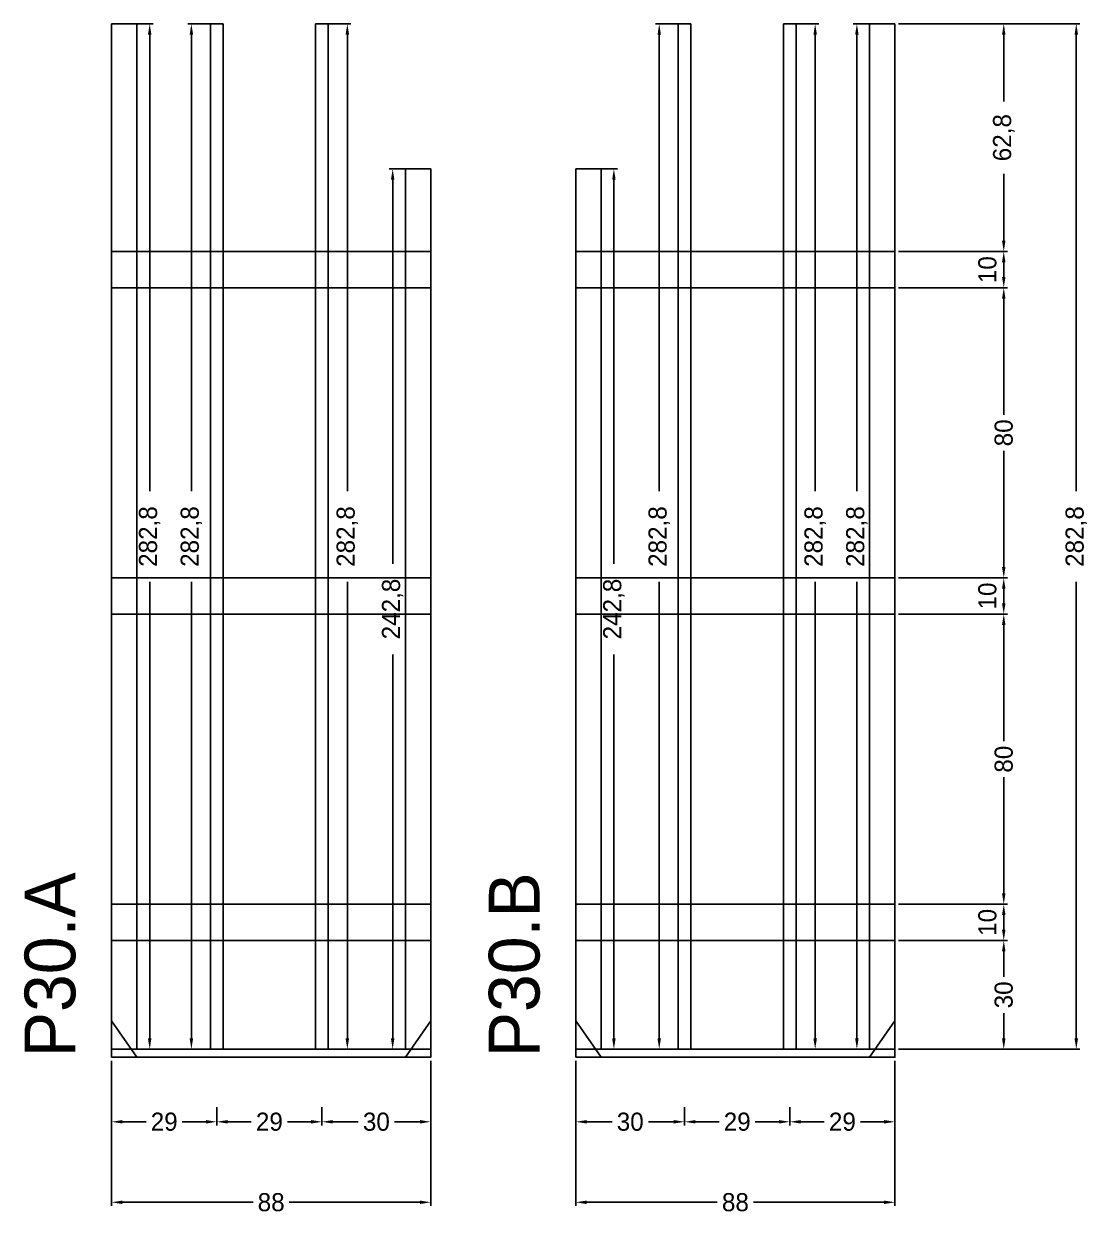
# Model space of a CAD drawing. Header units: centimetres. Extents: x -8500 to 4269, y -490 to 295.
# Drawn here: x 3975.8 to 4269.3, y -43.3 to 285 of the extents above; entities that cross this region are included whole.
import ezdxf

# ---------------------------------------------------------------- set-up
doc = ezdxf.new("R2010")
doc.units = ezdxf.units.CM
for name, color, linetype in [('COTA', 241, 'Continuous'), ('NOMENCLATURA', 7, 'Continuous'), ('SARR_2.2x10', 60, 'Continuous'), ('SARR_2.2x7', 40, 'Continuous'), ('SARR_3.5x7', 81, 'Continuous')]:
    doc.layers.add(name, color=color, linetype=linetype)
doc.dimstyles.new('PAINEL-NOVA', dxfattribs={"dimtxt": 5, "dimasz": 3, "dimexe": 1, "dimexo": 1, "dimgap": 1, "dimtad": 1, "dimcen": 2.5, "dimazin": 3, "dimtfac": 1, "dimtmove": 0, "dimatfit": 3})

# ---------------------------------------------------------------- blocks, each defined once
blk = doc.blocks.new('_CLOSEDFILLED')
at = {"color": 0, "linetype": 'BYBLOCK'}
blk.add_solid([(-1, 0.16), (0, 0), (-1, -0.16)], dxfattribs=at)
blk = doc.blocks.new('*D53')
for p, q in [((4004.5, 285), (4011.5, 285)), ((4010.5, 156.1), (4010.5, 282)), ((4010.5, 5.2), (4010.5, 131.1)), ((4004.5, 2.2), (4011.5, 2.2))]:
    blk.add_line(p, q)
at = {"layer": 'Defpoints'}
for p in [(4003.5, 285), (4003.5, 2.2), (4010.5, 2.2)]:
    blk.add_point(p, dxfattribs=at)
at = {"layer": 'COTA', "xscale": 3, "yscale": 3}
for p, rotation in [((4010.5, 285), 90), ((4010.5, 2.2), 270)]:
    blk.add_blockref('_CLOSEDFILLED', p, dxfattribs=dict(at, rotation=rotation))
at = {"layer": 'COTA', "insert": (4010.5, 143.6), "char_height": 5, "attachment_point": 5, "rotation": 90}
blk.add_mtext('282,8', dxfattribs=at)
blk = doc.blocks.new('*D54')
for p, q in [((4028, 285), (4021, 285)), ((4022, 156.1), (4022, 282)), ((4022, 5.2), (4022, 131.1)), ((4028, 2.2), (4021, 2.2))]:
    blk.add_line(p, q)
at = {"layer": 'Defpoints'}
for p in [(4029, 285), (4022, 2.2), (4029, 2.2)]:
    blk.add_point(p, dxfattribs=at)
at = {"layer": 'COTA', "xscale": 3, "yscale": 3}
for p, rotation in [((4022, 285), 90), ((4022, 2.2), 270)]:
    blk.add_blockref('_CLOSEDFILLED', p, dxfattribs=dict(at, rotation=rotation))
at = {"layer": 'COTA', "insert": (4022, 143.6), "char_height": 5, "attachment_point": 5, "rotation": 90}
blk.add_mtext('282,8', dxfattribs=at)
blk = doc.blocks.new('*D55')
for p, q in [((4059, 285), (4066, 285)), ((4065, 156.1), (4065, 282)), ((4065, 5.2), (4065, 131.1)), ((4059, 2.2), (4066, 2.2))]:
    blk.add_line(p, q)
at = {"layer": 'Defpoints'}
for p in [(4058, 285), (4058, 2.2), (4065, 2.2)]:
    blk.add_point(p, dxfattribs=at)
at = {"layer": 'COTA', "xscale": 3, "yscale": 3}
for p, rotation in [((4065, 285), 90), ((4065, 2.2), 270)]:
    blk.add_blockref('_CLOSEDFILLED', p, dxfattribs=dict(at, rotation=rotation))
at = {"layer": 'COTA', "insert": (4065, 143.6), "char_height": 5, "attachment_point": 5, "rotation": 90}
blk.add_mtext('282,8', dxfattribs=at)
blk = doc.blocks.new('*D56')
for p, q in [((4083.5, 245), (4076.5, 245)), ((4077.5, 136.1), (4077.5, 242)), ((4077.5, 5.2), (4077.5, 111.1)), ((4083.5, 2.2), (4076.5, 2.2))]:
    blk.add_line(p, q)
at = {"layer": 'Defpoints'}
for p in [(4084.5, 245), (4077.5, 2.2), (4084.5, 2.2)]:
    blk.add_point(p, dxfattribs=at)
at = {"layer": 'COTA', "xscale": 3, "yscale": 3}
for p, rotation in [((4077.5, 245), 90), ((4077.5, 2.2), 270)]:
    blk.add_blockref('_CLOSEDFILLED', p, dxfattribs=dict(at, rotation=rotation))
at = {"layer": 'COTA', "insert": (4077.5, 123.6), "char_height": 5, "attachment_point": 5, "rotation": 90}
blk.add_mtext('242,8', dxfattribs=at)
blk = doc.blocks.new('*D57')
for p, q in [((4000, -13.8), (4000, -18.8)), ((4029, -13.8), (4029, -18.8)), ((4003, -17.8), (4009.5, -17.8)), ((4019.5, -17.8), (4026, -17.8))]:
    blk.add_line(p, q)
at = {"layer": 'Defpoints'}
for p in [(4000, -12.8), (4029, -12.8), (4000, -17.8)]:
    blk.add_point(p, dxfattribs=at)
at = {"layer": 'COTA', "xscale": 3, "yscale": 3, "rotation": 180}
blk.add_blockref('_CLOSEDFILLED', (4000, -17.8), dxfattribs=at)
at = {"layer": 'COTA', "xscale": 3, "yscale": 3}
blk.add_blockref('_CLOSEDFILLED', (4029, -17.8), dxfattribs=at)
at = {"layer": 'COTA', "insert": (4014.5, -17.8), "char_height": 5, "attachment_point": 5}
blk.add_mtext('29', dxfattribs=at)
blk = doc.blocks.new('*D58')
for p, q in [((4029, -13.8), (4029, -18.8)), ((4058, -13.8), (4058, -18.8)), ((4032, -17.8), (4038.5, -17.8)), ((4048.5, -17.8), (4055, -17.8))]:
    blk.add_line(p, q)
at = {"layer": 'Defpoints'}
for p in [(4029, -12.8), (4058, -12.8), (4029, -17.8)]:
    blk.add_point(p, dxfattribs=at)
at = {"layer": 'COTA', "xscale": 3, "yscale": 3, "rotation": 180}
blk.add_blockref('_CLOSEDFILLED', (4029, -17.8), dxfattribs=at)
at = {"layer": 'COTA', "xscale": 3, "yscale": 3}
blk.add_blockref('_CLOSEDFILLED', (4058, -17.8), dxfattribs=at)
at = {"layer": 'COTA', "insert": (4043.5, -17.8), "char_height": 5, "attachment_point": 5}
blk.add_mtext('29', dxfattribs=at)
blk = doc.blocks.new('*D59')
for p, q in [((4058, -13.8), (4058, -18.8)), ((4088, -13.8), (4088, -18.8)), ((4061, -17.8), (4068, -17.8)), ((4078, -17.8), (4085, -17.8))]:
    blk.add_line(p, q)
at = {"layer": 'Defpoints'}
for p in [(4058, -12.8), (4088, -12.8), (4058, -17.8)]:
    blk.add_point(p, dxfattribs=at)
at = {"layer": 'COTA', "xscale": 3, "yscale": 3, "rotation": 180}
blk.add_blockref('_CLOSEDFILLED', (4058, -17.8), dxfattribs=at)
at = {"layer": 'COTA', "xscale": 3, "yscale": 3}
blk.add_blockref('_CLOSEDFILLED', (4088, -17.8), dxfattribs=at)
at = {"layer": 'COTA', "insert": (4073, -17.8), "char_height": 5, "attachment_point": 5}
blk.add_mtext('30', dxfattribs=at)
blk = doc.blocks.new('*D60')
for p, q in [((4000, -1), (4000, -41)), ((4088, -1), (4088, -41)), ((4003, -40), (4039, -40)), ((4049, -40), (4085, -40))]:
    blk.add_line(p, q)
at = {"layer": 'Defpoints'}
for p in [(4000, 0), (4088, 0), (4000, -40)]:
    blk.add_point(p, dxfattribs=at)
at = {"layer": 'COTA', "xscale": 3, "yscale": 3, "rotation": 180}
blk.add_blockref('_CLOSEDFILLED', (4000, -40), dxfattribs=at)
at = {"layer": 'COTA', "xscale": 3, "yscale": 3}
blk.add_blockref('_CLOSEDFILLED', (4088, -40), dxfattribs=at)
at = {"layer": 'COTA', "insert": (4044, -40), "char_height": 5, "attachment_point": 5}
blk.add_mtext('88', dxfattribs=at)
blk = doc.blocks.new('GRA-E')
at = {"layer": 'SARR_2.2x7'}
blk.add_lwpolyline([(0, 0), (7, 0), (0, 10)], close=True, dxfattribs=at)
blk = doc.blocks.new('GRA-D')
at = {"layer": 'SARR_2.2x7'}
blk.add_lwpolyline([(0, 0), (7, 0), (7, 10)], close=True, dxfattribs=at)
blk = doc.blocks.new('*D61')
for p, q in [((4132.5, 245), (4139.5, 245)), ((4138.5, 136.1), (4138.5, 242)), ((4138.5, 5.2), (4138.5, 111.1)), ((4132.5, 2.2), (4139.5, 2.2))]:
    blk.add_line(p, q)
at = {"layer": 'Defpoints'}
for p in [(4131.5, 245), (4131.5, 2.2), (4138.5, 2.2)]:
    blk.add_point(p, dxfattribs=at)
at = {"layer": 'COTA', "xscale": 3, "yscale": 3}
for p, rotation in [((4138.5, 245), 90), ((4138.5, 2.2), 270)]:
    blk.add_blockref('_CLOSEDFILLED', p, dxfattribs=dict(at, rotation=rotation))
at = {"layer": 'COTA', "insert": (4138.5, 123.6), "char_height": 5, "attachment_point": 5, "rotation": 90}
blk.add_mtext('242,8', dxfattribs=at)
blk = doc.blocks.new('*D62')
for p, q in [((4157, 285), (4150, 285)), ((4151, 156.1), (4151, 282)), ((4151, 5.2), (4151, 131.1)), ((4157, 2.2), (4150, 2.2))]:
    blk.add_line(p, q)
at = {"layer": 'Defpoints'}
for p in [(4158, 285), (4151, 2.2), (4158, 2.2)]:
    blk.add_point(p, dxfattribs=at)
at = {"layer": 'COTA', "xscale": 3, "yscale": 3}
for p, rotation in [((4151, 285), 90), ((4151, 2.2), 270)]:
    blk.add_blockref('_CLOSEDFILLED', p, dxfattribs=dict(at, rotation=rotation))
at = {"layer": 'COTA', "insert": (4151, 143.6), "char_height": 5, "attachment_point": 5, "rotation": 90}
blk.add_mtext('282,8', dxfattribs=at)
blk = doc.blocks.new('*D63')
for p, q in [((4188, 285), (4195, 285)), ((4194, 156.1), (4194, 282)), ((4194, 5.2), (4194, 131.1)), ((4188, 2.2), (4195, 2.2))]:
    blk.add_line(p, q)
at = {"layer": 'Defpoints'}
for p in [(4187, 285), (4187, 2.2), (4194, 2.2)]:
    blk.add_point(p, dxfattribs=at)
at = {"layer": 'COTA', "xscale": 3, "yscale": 3}
for p, rotation in [((4194, 285), 90), ((4194, 2.2), 270)]:
    blk.add_blockref('_CLOSEDFILLED', p, dxfattribs=dict(at, rotation=rotation))
at = {"layer": 'COTA', "insert": (4194, 143.6), "char_height": 5, "attachment_point": 5, "rotation": 90}
blk.add_mtext('282,8', dxfattribs=at)
blk = doc.blocks.new('*D64')
for p, q in [((4211.5, 285), (4204.5, 285)), ((4205.5, 156.1), (4205.5, 282)), ((4205.5, 5.2), (4205.5, 131.1)), ((4211.5, 2.2), (4204.5, 2.2))]:
    blk.add_line(p, q)
at = {"layer": 'Defpoints'}
for p in [(4212.5, 285), (4205.5, 2.2), (4212.5, 2.2)]:
    blk.add_point(p, dxfattribs=at)
at = {"layer": 'COTA', "xscale": 3, "yscale": 3}
for p, rotation in [((4205.5, 285), 90), ((4205.5, 2.2), 270)]:
    blk.add_blockref('_CLOSEDFILLED', p, dxfattribs=dict(at, rotation=rotation))
at = {"layer": 'COTA', "insert": (4205.5, 143.6), "char_height": 5, "attachment_point": 5, "rotation": 90}
blk.add_mtext('282,8', dxfattribs=at)
blk = doc.blocks.new('*D65')
for p, q in [((4128, -13.8), (4128, -18.8)), ((4158, -13.8), (4158, -18.8)), ((4131, -17.8), (4138, -17.8)), ((4148, -17.8), (4155, -17.8))]:
    blk.add_line(p, q)
at = {"layer": 'Defpoints'}
for p in [(4128, -12.8), (4158, -12.8), (4128, -17.8)]:
    blk.add_point(p, dxfattribs=at)
at = {"layer": 'COTA', "xscale": 3, "yscale": 3, "rotation": 180}
blk.add_blockref('_CLOSEDFILLED', (4128, -17.8), dxfattribs=at)
at = {"layer": 'COTA', "xscale": 3, "yscale": 3}
blk.add_blockref('_CLOSEDFILLED', (4158, -17.8), dxfattribs=at)
at = {"layer": 'COTA', "insert": (4143, -17.8), "char_height": 5, "attachment_point": 5}
blk.add_mtext('30', dxfattribs=at)
blk = doc.blocks.new('*D66')
for p, q in [((4158, -13.8), (4158, -18.8)), ((4187, -13.8), (4187, -18.8)), ((4161, -17.8), (4167.5, -17.8)), ((4177.5, -17.8), (4184, -17.8))]:
    blk.add_line(p, q)
at = {"layer": 'Defpoints'}
for p in [(4158, -12.8), (4187, -12.8), (4158, -17.8)]:
    blk.add_point(p, dxfattribs=at)
at = {"layer": 'COTA', "xscale": 3, "yscale": 3, "rotation": 180}
blk.add_blockref('_CLOSEDFILLED', (4158, -17.8), dxfattribs=at)
at = {"layer": 'COTA', "xscale": 3, "yscale": 3}
blk.add_blockref('_CLOSEDFILLED', (4187, -17.8), dxfattribs=at)
at = {"layer": 'COTA', "insert": (4172.5, -17.8), "char_height": 5, "attachment_point": 5}
blk.add_mtext('29', dxfattribs=at)
blk = doc.blocks.new('*D67')
for p, q in [((4187, -13.8), (4187, -18.8)), ((4216, -13.8), (4216, -18.8)), ((4190, -17.8), (4196.5, -17.8)), ((4206.5, -17.8), (4213, -17.8))]:
    blk.add_line(p, q)
at = {"layer": 'Defpoints'}
for p in [(4187, -12.8), (4216, -12.8), (4187, -17.8)]:
    blk.add_point(p, dxfattribs=at)
at = {"layer": 'COTA', "xscale": 3, "yscale": 3, "rotation": 180}
blk.add_blockref('_CLOSEDFILLED', (4187, -17.8), dxfattribs=at)
at = {"layer": 'COTA', "xscale": 3, "yscale": 3}
blk.add_blockref('_CLOSEDFILLED', (4216, -17.8), dxfattribs=at)
at = {"layer": 'COTA', "insert": (4201.5, -17.8), "char_height": 5, "attachment_point": 5}
blk.add_mtext('29', dxfattribs=at)
blk = doc.blocks.new('*D68')
for p, q in [((4128, -1), (4128, -41)), ((4216, -1), (4216, -41)), ((4131, -40), (4167, -40)), ((4177, -40), (4213, -40))]:
    blk.add_line(p, q)
at = {"layer": 'Defpoints'}
for p in [(4128, 0), (4216, 0), (4128, -40)]:
    blk.add_point(p, dxfattribs=at)
at = {"layer": 'COTA', "xscale": 3, "yscale": 3, "rotation": 180}
blk.add_blockref('_CLOSEDFILLED', (4128, -40), dxfattribs=at)
at = {"layer": 'COTA', "xscale": 3, "yscale": 3}
blk.add_blockref('_CLOSEDFILLED', (4216, -40), dxfattribs=at)
at = {"layer": 'COTA', "insert": (4172, -40), "char_height": 5, "attachment_point": 5}
blk.add_mtext('88', dxfattribs=at)
blk = doc.blocks.new('*D69')
for p, q in [((4217, 285), (4267, 285)), ((4266, 156.1), (4266, 282)), ((4266, 5.2), (4266, 131.1)), ((4217, 2.2), (4267, 2.2))]:
    blk.add_line(p, q)
at = {"layer": 'Defpoints'}
for p in [(4216, 285), (4216, 2.2), (4266, 2.2)]:
    blk.add_point(p, dxfattribs=at)
at = {"layer": 'COTA', "xscale": 3, "yscale": 3}
for p, rotation in [((4266, 285), 90), ((4266, 2.2), 270)]:
    blk.add_blockref('_CLOSEDFILLED', p, dxfattribs=dict(at, rotation=rotation))
at = {"layer": 'COTA', "insert": (4266, 143.6), "char_height": 5, "attachment_point": 5, "rotation": 90}
blk.add_mtext('282,8', dxfattribs=at)
blk = doc.blocks.new('*D70')
for p, q in [((4217, 32.2), (4247, 32.2)), ((4246, 22.2), (4246, 29.2)), ((4246, 5.2), (4246, 12.2)), ((4217, 2.2), (4247, 2.2))]:
    blk.add_line(p, q)
at = {"layer": 'Defpoints'}
for p in [(4216, 32.2), (4216, 2.2), (4246, 2.2)]:
    blk.add_point(p, dxfattribs=at)
at = {"layer": 'COTA', "xscale": 3, "yscale": 3}
for p, rotation in [((4246, 32.2), 90), ((4246, 2.2), 270)]:
    blk.add_blockref('_CLOSEDFILLED', p, dxfattribs=dict(at, rotation=rotation))
at = {"layer": 'COTA', "insert": (4246, 17.2), "char_height": 5, "attachment_point": 5, "rotation": 90}
blk.add_mtext('30', dxfattribs=at)
blk = doc.blocks.new('*D71')
for p, q in [((4217, 42.2), (4247, 42.2)), ((4246, 35.2), (4246, 39.2)), ((4217, 32.2), (4247, 32.2))]:
    blk.add_line(p, q)
at = {"layer": 'Defpoints'}
for p in [(4216, 42.2), (4216, 32.2), (4246, 32.2)]:
    blk.add_point(p, dxfattribs=at)
at = {"layer": 'COTA', "xscale": 3, "yscale": 3}
for p, rotation in [((4246, 42.2), 90), ((4246, 32.2), 270)]:
    blk.add_blockref('_CLOSEDFILLED', p, dxfattribs=dict(at, rotation=rotation))
at = {"layer": 'COTA', "insert": (4241.5, 37.2), "char_height": 5, "attachment_point": 5, "rotation": 90}
blk.add_mtext('10', dxfattribs=at)
blk = doc.blocks.new('*D72')
for p, q in [((4217, 122.2), (4247, 122.2)), ((4246, 87.2), (4246, 119.2)), ((4246, 45.2), (4246, 77.2)), ((4217, 42.2), (4247, 42.2))]:
    blk.add_line(p, q)
at = {"layer": 'Defpoints'}
for p in [(4216, 122.2), (4216, 42.2), (4246, 42.2)]:
    blk.add_point(p, dxfattribs=at)
at = {"layer": 'COTA', "xscale": 3, "yscale": 3}
for p, rotation in [((4246, 122.2), 90), ((4246, 42.2), 270)]:
    blk.add_blockref('_CLOSEDFILLED', p, dxfattribs=dict(at, rotation=rotation))
at = {"layer": 'COTA', "insert": (4246, 82.2), "char_height": 5, "attachment_point": 5, "rotation": 90}
blk.add_mtext('80', dxfattribs=at)
blk = doc.blocks.new('*D74')
for p, q in [((4217, 212.2), (4247, 212.2)), ((4246, 177.2), (4246, 209.2)), ((4246, 135.2), (4246, 167.2)), ((4217, 132.2), (4247, 132.2))]:
    blk.add_line(p, q)
at = {"layer": 'Defpoints'}
for p in [(4216, 212.2), (4216, 132.2), (4246, 132.2)]:
    blk.add_point(p, dxfattribs=at)
at = {"layer": 'COTA', "xscale": 3, "yscale": 3}
for p, rotation in [((4246, 212.2), 90), ((4246, 132.2), 270)]:
    blk.add_blockref('_CLOSEDFILLED', p, dxfattribs=dict(at, rotation=rotation))
at = {"layer": 'COTA', "insert": (4246, 172.2), "char_height": 5, "attachment_point": 5, "rotation": 90}
blk.add_mtext('80', dxfattribs=at)
blk = doc.blocks.new('*D75')
for p, q in [((4217, 222.2), (4247, 222.2)), ((4246, 215.2), (4246, 219.2)), ((4217, 212.2), (4247, 212.2))]:
    blk.add_line(p, q)
at = {"layer": 'Defpoints'}
for p in [(4216, 222.2), (4216, 212.2), (4246, 212.2)]:
    blk.add_point(p, dxfattribs=at)
at = {"layer": 'COTA', "xscale": 3, "yscale": 3}
for p, rotation in [((4246, 222.2), 90), ((4246, 212.2), 270)]:
    blk.add_blockref('_CLOSEDFILLED', p, dxfattribs=dict(at, rotation=rotation))
at = {"layer": 'COTA', "insert": (4241.5, 217.2), "char_height": 5, "attachment_point": 5, "rotation": 90}
blk.add_mtext('10', dxfattribs=at)
blk = doc.blocks.new('*D76')
for p, q in [((4217, 285), (4247, 285)), ((4246, 263.6), (4246, 282)), ((4246, 225.2), (4246, 243.6)), ((4217, 222.2), (4247, 222.2))]:
    blk.add_line(p, q)
at = {"layer": 'Defpoints'}
for p in [(4216, 285), (4216, 222.2), (4246, 222.2)]:
    blk.add_point(p, dxfattribs=at)
at = {"layer": 'COTA', "xscale": 3, "yscale": 3}
for p, rotation in [((4246, 285), 90), ((4246, 222.2), 270)]:
    blk.add_blockref('_CLOSEDFILLED', p, dxfattribs=dict(at, rotation=rotation))
at = {"layer": 'COTA', "insert": (4246, 253.6), "char_height": 5, "attachment_point": 5, "rotation": 90}
blk.add_mtext('62,8', dxfattribs=at)

msp = doc.modelspace()

# ---------------------------------------------------------------- linework, layer by layer
at = {"layer": 'SARR_2.2x10'}
for p, q in [((4088, 222.2), (4000, 222.2)), ((4000, 222.2), (4000, 212.2)), ((4088, 212.2), (4088, 222.2)), ((4216, 222.2), (4128, 222.2)), ((4128, 222.2), (4128, 212.2)), ((4216, 212.2), (4216, 222.2)), ((4000, 212.2), (4088, 212.2)), ((4128, 212.2), (4216, 212.2)), ((4088, 132.2), (4000, 132.2)), ((4000, 132.2), (4000, 122.2)), ((4088, 122.2), (4088, 132.2)), ((4216, 132.2), (4128, 132.2)), ((4128, 132.2), (4128, 122.2)), ((4216, 122.2), (4216, 132.2)), ((4000, 122.2), (4088, 122.2)), ((4128, 122.2), (4216, 122.2)), ((4088, 42.2), (4000, 42.2)), ((4000, 42.2), (4000, 32.2)), ((4088, 32.2), (4088, 42.2)), ((4216, 42.2), (4128, 42.2)), ((4128, 42.2), (4128, 32.2)), ((4216, 32.2), (4216, 42.2)), ((4000, 32.2), (4088, 32.2)), ((4128, 32.2), (4216, 32.2))]:
    msp.add_line(p, q, dxfattribs=at)
at = {"layer": 'SARR_2.2x7'}
for p, q in [((4007, 285), (4000, 285)), ((4000, 285), (4000, 2.2)), ((4007, 2.2), (4007, 285)), ((4216, 285), (4209, 285)), ((4209, 285), (4209, 2.2)), ((4216, 2.2), (4216, 285)), ((4088, 245), (4081, 245)), ((4081, 245), (4081, 2.2)), ((4088, 2.2), (4088, 245)), ((4135, 245), (4128, 245)), ((4128, 245), (4128, 2.2)), ((4135, 2.2), (4135, 245)), ((4088, 2.2), (4000, 2.2)), ((4000, 2.2), (4000, 0)), ((4000, 2.2), (4007, 2.2)), ((4000, 0), (4088, 0)), ((4081, 2.2), (4088, 2.2)), ((4088, 0), (4088, 2.2)), ((4216, 2.2), (4128, 2.2)), ((4128, 2.2), (4128, 0)), ((4128, 2.2), (4135, 2.2)), ((4128, 0), (4216, 0)), ((4209, 2.2), (4216, 2.2)), ((4216, 0), (4216, 2.2))]:
    msp.add_line(p, q, dxfattribs=at)
at = {"layer": 'SARR_3.5x7'}
for p, q in [((4030.75, 285), (4027.25, 285)), ((4027.25, 285), (4027.25, 2.2)), ((4030.75, 2.2), (4030.75, 285)), ((4059.75, 285), (4056.25, 285)), ((4056.25, 285), (4056.25, 2.2)), ((4059.75, 2.2), (4059.75, 285)), ((4159.75, 285), (4156.25, 285)), ((4156.25, 285), (4156.25, 2.2)), ((4159.75, 2.2), (4159.75, 285)), ((4188.75, 285), (4185.25, 285)), ((4185.25, 285), (4185.25, 2.2)), ((4188.75, 2.2), (4188.75, 285)), ((4027.25, 2.2), (4030.75, 2.2)), ((4056.25, 2.2), (4059.75, 2.2)), ((4156.25, 2.2), (4159.75, 2.2)), ((4185.25, 2.2), (4188.75, 2.2))]:
    msp.add_line(p, q, dxfattribs=at)

# ---------------------------------------------------------------- block references
at = {"layer": 'SARR_2.2x7'}
for name, p in [('GRA-E', (4000, 0)), ('GRA-D', (4081, 0)), ('GRA-E', (4128, 0)), ('GRA-D', (4209, 0))]:
    msp.add_blockref(name, p, dxfattribs=at)

# ---------------------------------------------------------------- texts
at = {"layer": 'NOMENCLATURA'}
for s, p in [('P30.A', (3990, 0)), ('P30.B', (4118, 0))]:
    msp.add_text(s, height=14, rotation=90, dxfattribs=at).set_placement(p)

# ---------------------------------------------------------------- dimensions: what is measured, and where the dimension line sits
at = {"layer": 'COTA'}
for base, p1, p2, picture, middle in [((4010.5, 2.2), (4003.5, 2.2), (4003.5, 285), '*D53', (4010.5, 143.6)), ((4022, 2.2), (4029, 2.2), (4029, 285), '*D54', (4022, 143.6)), ((4065, 2.2), (4058, 2.2), (4058, 285), '*D55', (4065, 143.6)), ((4151, 2.2), (4158, 2.2), (4158, 285), '*D62', (4151, 143.6)), ((4194, 2.2), (4187, 2.2), (4187, 285), '*D63', (4194, 143.6)), ((4205.5, 2.2), (4212.5, 2.2), (4212.5, 285), '*D64', (4205.5, 143.6)), ((4266, 2.2), (4216, 2.2), (4216, 285), '*D69', (4266, 143.6)), ((4246, 222.2), (4216, 222.2), (4216, 285), '*D76', (4246, 253.6)), ((4077.5, 2.2), (4084.5, 2.2), (4084.5, 245), '*D56', (4077.5, 123.6)), ((4138.5, 2.2), (4131.5, 2.2), (4131.5, 245), '*D61', (4138.5, 123.6)), ((4246, 212.2), (4216, 212.2), (4216, 222.2), '*D75', (4241.5, 217.2)), ((4246, 132.2), (4216, 132.2), (4216, 212.2), '*D74', (4246, 172.2)), ((4246, 42.2), (4216, 42.2), (4216, 122.2), '*D72', (4246, 82.2)), ((4246, 32.2), (4216, 32.2), (4216, 42.2), '*D71', (4241.5, 37.2)), ((4246, 2.2), (4216, 2.2), (4216, 32.2), '*D70', (4246, 17.2))]:
    dim = msp.add_linear_dim(base=base, p1=p1, p2=p2, angle=90, dimstyle='PAINEL-NOVA', dxfattribs=at)
    dim.commit()
    dim.dimension.update_dxf_attribs({"geometry": picture, "text_midpoint": middle})
msp.add_linear_dim(base=(4246, 122.2), p1=(4216, 122.2), p2=(4216, 132.2), angle=90, dimstyle='PAINEL-NOVA', dxfattribs=at).render()
for base, p1, p2, picture, middle in [((4000, -40), (4000, 0), (4088, 0), '*D60', (4044, -40)), ((4128, -40), (4128, 0), (4216, 0), '*D68', (4172, -40)), ((4000, -17.8), (4000, -12.8), (4029, -12.8), '*D57', (4014.5, -17.8)), ((4029, -17.8), (4029, -12.8), (4058, -12.8), '*D58', (4043.5, -17.8)), ((4058, -17.8), (4058, -12.8), (4088, -12.8), '*D59', (4073, -17.8)), ((4128, -17.8), (4128, -12.8), (4158, -12.8), '*D65', (4143, -17.8)), ((4158, -17.8), (4158, -12.8), (4187, -12.8), '*D66', (4172.5, -17.8)), ((4187, -17.8), (4187, -12.8), (4216, -12.8), '*D67', (4201.5, -17.8))]:
    dim = msp.add_linear_dim(base=base, p1=p1, p2=p2, dimstyle='PAINEL-NOVA', dxfattribs=at)
    dim.commit()
    dim.dimension.update_dxf_attribs({"geometry": picture, "text_midpoint": middle})

doc.saveas('drawing.dxf')
